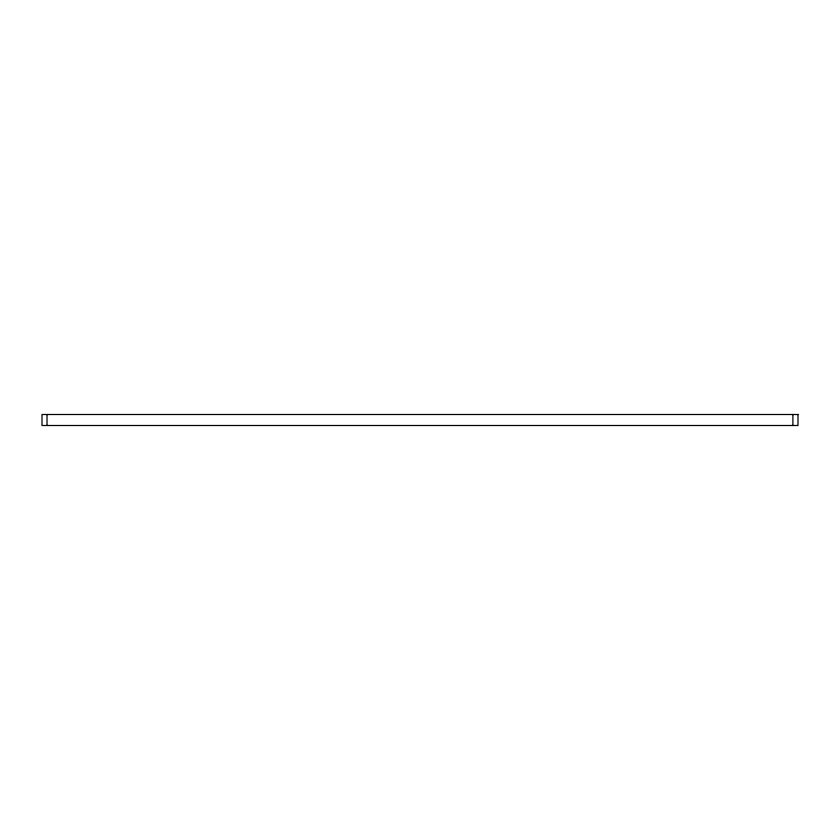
<?xml version="1.0" encoding="UTF-8"?>
<svg xmlns="http://www.w3.org/2000/svg" width="840" height="840" viewBox="0 0 840 840"><rect width="100%" height="100%" fill="white"/><g stroke="black" fill="none" stroke-linecap="round" stroke-linejoin="round"><path stroke-width="1.26" d="M792.897 414.498L792.897 425.502M47.019 414.498L47.019 425.502M797.99 414.498L42.011 414.498L42 425.502L797.99 425.502L798 414.498"/></g></svg>
